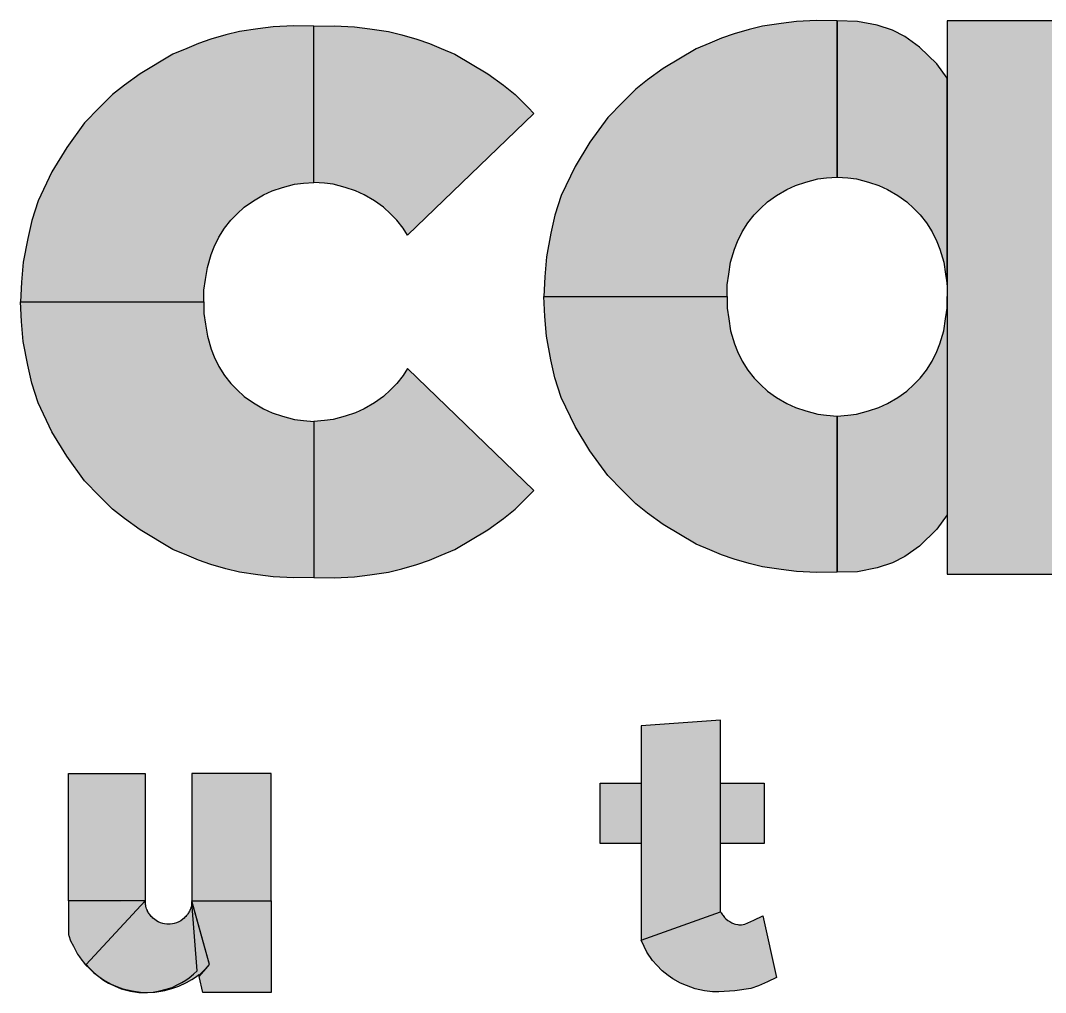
# Model space of a CAD drawing. Extents: x 0 to 95, y 0 to 59.4.
# Drawn here: x 91.6 to 92.5, y 7.754 to 8.606 of the extents above; entities that cross this region are included whole.
import ezdxf

# ---------------------------------------------------------------- set-up
doc = ezdxf.new("R2010")
doc.units = 0
doc.header["$MEASUREMENT"] = 0
doc.layers.add('15', color=8, linetype='CONTINUOUS')
doc.layers.add('16', color=10, linetype='CONTINUOUS')

msp = doc.modelspace()

# ---------------------------------------------------------------- linework, layer by layer
at = {"layer": '15', "linetype": 'Continuous'}
for points in [[(92.214658, 7.992554), (92.145058, 7.987754), (92.145058, 7.799593), (92.214658, 7.824554), (92.214658, 7.992554)], [(91.709907, 7.834137), (91.642707, 7.834137), (91.642707, 7.945737), (91.709907, 7.945737), (91.709907, 7.834137)], [(91.750818, 7.834137), (91.820307, 7.834137), (91.820307, 7.945737), (91.750707, 7.945737), (91.750818, 7.834137)], [(92.109058, 7.937354), (92.145058, 7.937354), (92.145058, 7.884554), (92.109058, 7.884554), (92.109058, 7.937354)], [(92.214658, 7.937354), (92.253058, 7.937354), (92.253058, 7.884554), (92.214658, 7.884554), (92.214658, 7.937354)], [(91.750819, 7.834132), (91.750812, 7.833809), (91.750807, 7.833555), (91.750788, 7.833108), (91.750769, 7.832769), (91.750724, 7.832239), (91.750665, 7.831684), (91.750559, 7.830901), (91.750379, 7.829966), (91.750166, 7.829017), (91.749918, 7.828173), (91.749578, 7.827169), (91.749284, 7.826417), (91.748952, 7.825658), (91.748702, 7.825126), (91.748226, 7.824224), (91.747817, 7.823526), (91.747337, 7.822779), (91.746875, 7.822117), (91.746227, 7.821265), (91.745585, 7.820526), (91.744802, 7.819702), (91.744165, 7.819065), (91.742765, 7.817917), (91.741025, 7.816699), (91.73933, 7.815797), (91.737303, 7.814939), (91.735343, 7.814352), (91.733983, 7.814042), (91.731937, 7.813797), (91.731183, 7.813752), (91.730482, 7.813735), (91.729543, 7.813756), (91.728788, 7.813802), (91.726742, 7.814046), (91.725382, 7.814356), (91.723422, 7.814944), (91.721396, 7.815802), (91.7197, 7.816704), (91.71796, 7.817921), (91.716561, 7.81907), (91.715924, 7.819707), (91.71514, 7.82053), (91.714498, 7.82127), (91.71385, 7.822122), (91.713388, 7.822783), (91.712908, 7.82353), (91.712499, 7.824229), (91.712024, 7.825131), (91.711773, 7.825663), (91.711441, 7.826421), (91.711148, 7.827173), (91.710808, 7.828177), (91.71056, 7.829022), (91.710346, 7.82997), (91.710167, 7.830906), (91.71006, 7.831689), (91.710018, 7.832085), (91.710018, 7.832967), (91.710018, 7.833289), (91.710018, 7.833563), (91.710018, 7.833801), (91.710018, 7.834137), (91.642707, 7.834137), (91.642707, 7.809476), (91.642707, 7.80445), (91.642944, 7.80365), (91.644439, 7.79897), (91.646844, 7.794419), (91.648607, 7.790759), (91.650595, 7.787427), (91.652261, 7.78501), (91.654303, 7.782108), (91.6557, 7.780389), (91.657301, 7.778425), (91.661497, 7.774259), (91.664782, 7.771118), (91.667926, 7.768528), (91.671239, 7.766176), (91.67486, 7.763938), (91.679935, 7.761099), (91.684145, 7.759259), (91.690357, 7.75699), (91.698523, 7.75507), (91.705844, 7.753926), (91.712046, 7.753729), (91.718211, 7.753981), (91.727031, 7.755356), (91.734094, 7.757417), (91.73932, 7.759175), (91.746158, 7.762497), (91.750782, 7.765113), (91.754755, 7.767782), (91.75688, 7.769453), (91.75729, 7.767634), (91.76299, 7.774429), (91.76634, 7.778422), (91.750818, 7.834137)], [(91.750819, 7.834132), (91.750812, 7.833809), (91.750807, 7.833555), (91.750788, 7.833108), (91.750769, 7.832769), (91.750724, 7.832239), (91.750665, 7.831684), (91.750559, 7.830901), (91.750379, 7.829966), (91.750166, 7.829017), (91.749918, 7.828173), (91.749578, 7.827169), (91.749284, 7.826417), (91.748952, 7.825658), (91.748702, 7.825126), (91.748226, 7.824224), (91.747817, 7.823526), (91.747337, 7.822779), (91.746875, 7.822117), (91.746227, 7.821265), (91.745585, 7.820526), (91.744802, 7.819702), (91.744165, 7.819065), (91.742765, 7.817917), (91.741025, 7.816699), (91.73933, 7.815797), (91.737303, 7.814939), (91.735343, 7.814352), (91.733983, 7.814042), (91.731937, 7.813797), (91.731183, 7.813752), (91.730482, 7.813735), (91.729543, 7.813756), (91.728788, 7.813802), (91.726742, 7.814046), (91.725382, 7.814356), (91.723422, 7.814944), (91.721396, 7.815802), (91.7197, 7.816704), (91.71796, 7.817921), (91.716561, 7.81907), (91.715924, 7.819707), (91.71514, 7.82053), (91.714498, 7.82127), (91.71385, 7.822122), (91.713388, 7.822783), (91.712908, 7.82353), (91.712499, 7.824229), (91.712024, 7.825131), (91.711773, 7.825663), (91.711441, 7.826421), (91.711148, 7.827173), (91.710808, 7.828177), (91.71056, 7.829022), (91.710346, 7.82997), (91.710167, 7.830906), (91.71006, 7.831689), (91.710001, 7.832244), (91.709956, 7.832773), (91.709937, 7.833112), (91.709918, 7.833559), (91.709914, 7.833814), (91.709907, 7.834137), (91.658228, 7.778422), (91.661043, 7.775202), (91.664182, 7.771915), (91.666756, 7.769653), (91.669187, 7.767648), (91.673336, 7.76459), (91.677718, 7.76188), (91.6829, 7.759558), (91.688731, 7.757017), (91.696999, 7.754943), (91.70432, 7.753799), (91.709433, 7.75373), (91.711949, 7.753791), (91.716848, 7.754056), (91.722749, 7.755103), (91.728175, 7.756531), (91.733505, 7.758149), (91.738074, 7.760434), (91.742072, 7.762528), (91.745498, 7.764431), (91.748449, 7.766716), (91.752256, 7.769857), (91.755618, 7.772623), (91.750779, 7.832938)], [(91.76634, 7.778422), (91.750812, 7.833809), (91.820307, 7.834137), (91.820307, 7.753737), (91.760418, 7.753737), (91.75729, 7.767634), (91.76634, 7.778422)], [(92.214658, 7.824554), (92.214867, 7.824196), (92.21532, 7.82354), (92.215723, 7.822841), (92.216295, 7.821936), (92.21687, 7.821143), (92.217578, 7.820255), (92.218157, 7.819565), (92.219451, 7.818299), (92.221079, 7.816934), (92.222689, 7.815887), (92.224633, 7.814856), (92.226535, 7.8141), (92.227862, 7.813672), (92.229879, 7.813251), (92.230627, 7.81314), (92.231561, 7.813037), (92.23226, 7.812992), (92.233016, 7.812972), (92.236103, 7.8138), (92.24374, 7.817223), (92.251858, 7.821126), (92.263858, 7.766912), (92.25574, 7.763009), (92.248103, 7.759586), (92.24117, 7.757377), (92.227125, 7.755265), (92.21305, 7.75424), (92.207633, 7.754323), (92.200585, 7.755087), (92.192296, 7.756924), (92.184693, 7.759787), (92.17942, 7.761889), (92.172945, 7.765593), (92.168716, 7.768602), (92.163591, 7.772616), (92.158733, 7.777775), (92.155117, 7.781768), (92.149995, 7.789225), (92.147565, 7.793952), (92.145058, 7.799593), (92.214658, 7.824554)]]:
    msp.add_lwpolyline(points, dxfattribs=at)
for points in [[(92.214658, 7.992554), (92.145058, 7.987754), (92.145058, 7.799593)], [(92.214658, 7.992554), (92.145058, 7.799593), (92.214658, 7.824554)], [(92.214658, 7.992554), (92.214658, 7.824554), (92.214658, 7.992554)], [(91.709907, 7.834137), (91.642707, 7.834137), (91.642707, 7.945737)], [(91.709907, 7.834137), (91.642707, 7.945737), (91.709907, 7.945737)], [(91.709907, 7.834137), (91.709907, 7.945737), (91.709907, 7.834137)], [(91.750818, 7.834137), (91.820307, 7.945737), (91.750707, 7.945737)], [(91.750818, 7.834137), (91.750707, 7.945737), (91.750818, 7.834137)], [(91.750818, 7.834137), (91.820307, 7.834137), (91.820307, 7.945737)], [(92.109058, 7.937354), (92.145058, 7.937354), (92.145058, 7.884554)], [(92.109058, 7.937354), (92.145058, 7.884554), (92.109058, 7.884554)], [(92.109058, 7.937354), (92.109058, 7.884554), (92.109058, 7.937354)], [(92.214658, 7.937354), (92.253058, 7.937354), (92.253058, 7.884554)], [(92.214658, 7.937354), (92.253058, 7.884554), (92.214658, 7.884554)], [(92.214658, 7.937354), (92.214658, 7.884554), (92.214658, 7.937354)], [(91.710018, 7.833289), (91.642707, 7.834137), (91.642707, 7.80445)], [(91.642707, 7.834137), (91.642707, 7.809476), (91.642707, 7.80445)], [(91.642707, 7.834137), (91.642707, 7.80445), (91.642707, 7.80445)], [(91.710018, 7.833289), (91.642707, 7.80445), (91.644439, 7.79897)], [(91.710018, 7.833289), (91.644439, 7.79897), (91.646844, 7.794419)], [(91.710018, 7.833289), (91.646844, 7.794419), (91.648607, 7.790759)], [(91.710018, 7.833289), (91.648607, 7.790759), (91.650595, 7.787427)], [(91.710018, 7.833289), (91.650595, 7.787427), (91.652261, 7.78501)], [(91.710018, 7.833289), (91.652261, 7.78501), (91.654303, 7.782108)], [(91.710018, 7.833289), (91.654303, 7.782108), (91.6557, 7.780389)], [(91.710018, 7.833289), (91.6557, 7.780389), (91.657301, 7.778425)], [(91.710018, 7.833289), (91.657301, 7.778425), (91.661497, 7.774259)], [(91.658228, 7.778422), (91.661043, 7.775202), (91.709918, 7.833559)], [(91.661043, 7.775202), (91.664182, 7.771915), (91.709918, 7.833559)], [(91.710018, 7.833289), (91.661497, 7.774259), (91.664782, 7.771118)], [(91.664182, 7.771915), (91.666756, 7.769653), (91.709918, 7.833559)], [(91.710018, 7.833289), (91.664782, 7.771118), (91.667926, 7.768528)], [(91.666756, 7.769653), (91.669187, 7.767648), (91.709918, 7.833559)], [(91.710018, 7.833289), (91.667926, 7.768528), (91.671239, 7.766176)], [(91.669187, 7.767648), (91.673336, 7.76459), (91.709918, 7.833559)], [(91.710018, 7.833289), (91.671239, 7.766176), (91.67486, 7.763938)], [(91.673336, 7.76459), (91.677718, 7.76188), (91.709918, 7.833559)], [(91.710018, 7.833289), (91.67486, 7.763938), (91.679935, 7.761099)], [(91.677718, 7.76188), (91.6829, 7.759558), (91.709918, 7.833559)], [(91.710018, 7.833289), (91.679935, 7.761099), (91.684145, 7.759259)], [(91.6829, 7.759558), (91.688731, 7.757017), (91.709918, 7.833559)], [(91.710018, 7.833289), (91.684145, 7.759259), (91.690357, 7.75699)], [(91.688731, 7.757017), (91.696999, 7.754943), (91.709918, 7.833559)], [(91.710018, 7.833289), (91.690357, 7.75699), (91.698523, 7.75507)], [(91.696999, 7.754943), (91.70432, 7.753799), (91.709918, 7.833559)], [(91.710018, 7.833289), (91.698523, 7.75507), (91.705844, 7.753926)], [(91.70432, 7.753799), (91.709433, 7.75373), (91.709918, 7.833559)], [(91.710018, 7.833289), (91.705844, 7.753926), (91.710018, 7.832967)], [(91.71006, 7.831689), (91.710018, 7.832967), (91.705844, 7.753926)], [(91.705844, 7.753926), (91.710018, 7.832967), (91.710018, 7.832967)], [(91.709433, 7.75373), (91.709956, 7.832773), (91.709918, 7.833559)], [(91.709918, 7.833559), (91.709937, 7.833112), (91.709956, 7.832773)], [(91.710018, 7.832967), (91.710018, 7.832967), (91.710018, 7.832967)], [(91.710018, 7.832967), (91.710018, 7.832085), (91.71006, 7.831689)], [(91.752256, 7.769857), (91.750788, 7.833108), (91.750724, 7.832239)], [(91.750782, 7.765113), (91.750788, 7.833108), (91.750724, 7.832239)], [(91.750812, 7.833809), (91.750782, 7.765113), (91.754755, 7.767782)], [(91.750807, 7.833555), (91.750782, 7.765113), (91.750812, 7.833809)], [(91.750807, 7.833555), (91.750788, 7.833108), (91.750782, 7.765113)], [(91.752256, 7.769857), (91.750807, 7.833555), (91.750788, 7.833108)], [(91.752256, 7.769857), (91.750812, 7.833809), (91.750807, 7.833555)], [(91.76634, 7.778422), (91.750812, 7.833809), (91.820307, 7.834137)], [(91.752256, 7.769857), (91.750819, 7.834132), (91.750812, 7.833809)], [(91.750812, 7.833809), (91.754755, 7.767782), (91.750819, 7.834132)], [(91.752256, 7.769857), (91.755618, 7.772623), (91.750819, 7.834132)], [(91.752256, 7.769857), (91.750819, 7.834132), (91.750819, 7.834132)], [(91.752256, 7.769857), (91.750819, 7.834132), (91.750819, 7.834132)], [(91.76634, 7.778422), (91.750819, 7.834132), (91.754755, 7.767782)], [(91.754755, 7.767782), (91.750819, 7.834132), (91.750819, 7.834132)], [(91.750819, 7.834132), (91.754755, 7.767782), (91.750819, 7.834132)], [(91.76634, 7.778422), (91.820307, 7.834137), (91.820307, 7.753737)], [(91.712046, 7.753729), (91.71006, 7.831689), (91.705844, 7.753926)], [(91.709956, 7.832773), (91.709433, 7.75373), (91.711949, 7.753791)], [(91.710001, 7.832244), (91.709956, 7.832773), (91.711949, 7.753791)], [(91.71006, 7.831689), (91.710001, 7.832244), (91.711949, 7.753791)], [(91.711949, 7.753791), (91.710001, 7.832244), (91.710001, 7.832244)], [(91.710167, 7.830906), (91.71006, 7.831689), (91.711949, 7.753791)], [(91.710167, 7.830906), (91.71006, 7.831689), (91.712046, 7.753729)], [(91.710346, 7.82997), (91.710167, 7.830906), (91.711949, 7.753791)], [(91.710346, 7.82997), (91.710167, 7.830906), (91.712046, 7.753729)], [(91.71056, 7.829022), (91.710346, 7.82997), (91.711949, 7.753791)], [(91.71056, 7.829022), (91.710346, 7.82997), (91.712046, 7.753729)], [(91.710808, 7.828177), (91.71056, 7.829022), (91.711949, 7.753791)], [(91.710808, 7.828177), (91.71056, 7.829022), (91.712046, 7.753729)], [(91.711441, 7.826421), (91.710808, 7.828177), (91.711949, 7.753791)], [(91.711949, 7.753791), (91.710808, 7.828177), (91.710808, 7.828177)], [(91.711441, 7.826421), (91.710808, 7.828177), (91.712046, 7.753729)], [(91.712046, 7.753729), (91.710808, 7.828177), (91.710808, 7.828177)], [(91.711773, 7.825663), (91.711441, 7.826421), (91.711949, 7.753791)], [(91.711773, 7.825663), (91.711441, 7.826421), (91.712046, 7.753729)], [(91.712024, 7.825131), (91.711773, 7.825663), (91.711949, 7.753791)], [(91.712024, 7.825131), (91.711773, 7.825663), (91.712046, 7.753729)], [(91.712499, 7.824229), (91.712024, 7.825131), (91.711949, 7.753791)], [(91.712499, 7.824229), (91.711949, 7.753791), (91.716848, 7.754056)], [(91.712499, 7.824229), (91.712024, 7.825131), (91.712046, 7.753729)], [(91.712908, 7.82353), (91.712499, 7.824229), (91.712046, 7.753729)], [(91.712908, 7.82353), (91.712499, 7.824229), (91.716848, 7.754056)], [(91.748449, 7.766716), (91.748226, 7.824224), (91.747817, 7.823526)], [(91.750782, 7.765113), (91.748226, 7.824224), (91.747817, 7.823526)], [(91.748449, 7.766716), (91.748702, 7.825126), (91.748226, 7.824224)], [(91.750782, 7.765113), (91.748702, 7.825126), (91.748226, 7.824224)], [(91.752256, 7.769857), (91.748952, 7.825658), (91.748449, 7.766716)], [(91.748449, 7.766716), (91.748952, 7.825658), (91.748702, 7.825126)], [(91.750782, 7.765113), (91.748952, 7.825658), (91.748702, 7.825126)], [(91.752256, 7.769857), (91.749284, 7.826417), (91.748952, 7.825658)], [(91.750782, 7.765113), (91.749284, 7.826417), (91.748952, 7.825658)], [(91.752256, 7.769857), (91.749578, 7.827169), (91.749284, 7.826417)], [(91.750782, 7.765113), (91.749578, 7.827169), (91.749284, 7.826417)], [(91.752256, 7.769857), (91.750166, 7.829017), (91.749578, 7.827169)], [(91.750782, 7.765113), (91.750166, 7.829017), (91.749578, 7.827169)], [(91.752256, 7.769857), (91.749578, 7.827169), (91.749578, 7.827169)], [(91.750782, 7.765113), (91.749578, 7.827169), (91.749578, 7.827169)], [(91.752256, 7.769857), (91.750379, 7.829966), (91.750166, 7.829017)], [(91.750782, 7.765113), (91.750379, 7.829966), (91.750166, 7.829017)], [(91.752256, 7.769857), (91.750559, 7.830901), (91.750379, 7.829966)], [(91.750782, 7.765113), (91.750559, 7.830901), (91.750379, 7.829966)], [(91.752256, 7.769857), (91.750665, 7.831684), (91.750559, 7.830901)], [(91.750782, 7.765113), (91.750665, 7.831684), (91.750559, 7.830901)], [(91.752256, 7.769857), (91.750724, 7.832239), (91.750665, 7.831684)], [(91.750782, 7.765113), (91.750724, 7.832239), (91.750665, 7.831684)], [(92.214658, 7.824554), (92.147565, 7.793952), (92.145058, 7.799593)], [(92.214658, 7.824554), (92.149995, 7.789225), (92.147565, 7.793952)], [(92.214658, 7.824554), (92.155117, 7.781768), (92.149995, 7.789225)], [(92.214658, 7.824554), (92.158733, 7.777775), (92.155117, 7.781768)], [(92.214658, 7.824554), (92.163591, 7.772616), (92.158733, 7.777775)], [(92.214658, 7.824554), (92.168716, 7.768602), (92.163591, 7.772616)], [(92.214658, 7.824554), (92.172945, 7.765593), (92.168716, 7.768602)], [(92.214658, 7.824554), (92.17942, 7.761889), (92.172945, 7.765593)], [(92.214658, 7.824554), (92.184693, 7.759787), (92.17942, 7.761889)], [(92.214658, 7.824554), (92.192296, 7.756924), (92.184693, 7.759787)], [(92.214658, 7.824554), (92.200585, 7.755087), (92.192296, 7.756924)], [(92.214658, 7.824554), (92.207633, 7.754323), (92.200585, 7.755087)], [(92.214658, 7.824554), (92.21305, 7.75424), (92.207633, 7.754323)], [(92.227125, 7.755265), (92.21305, 7.75424), (92.214658, 7.824554)], [(92.227125, 7.755265), (92.214658, 7.824554), (92.214658, 7.824554)], [(92.227125, 7.755265), (92.214658, 7.824554), (92.214867, 7.824196)], [(92.227125, 7.755265), (92.214867, 7.824196), (92.21532, 7.82354)], [(91.712908, 7.82353), (91.712046, 7.753729), (91.718211, 7.753981)], [(91.713388, 7.822783), (91.712908, 7.82353), (91.716848, 7.754056)], [(91.713388, 7.822783), (91.712908, 7.82353), (91.718211, 7.753981)], [(91.71385, 7.822122), (91.713388, 7.822783), (91.716848, 7.754056)], [(91.71385, 7.822122), (91.713388, 7.822783), (91.718211, 7.753981)], [(91.714498, 7.82127), (91.71385, 7.822122), (91.716848, 7.754056)], [(91.714498, 7.82127), (91.71385, 7.822122), (91.718211, 7.753981)], [(91.71514, 7.82053), (91.714498, 7.82127), (91.716848, 7.754056)], [(91.71514, 7.82053), (91.714498, 7.82127), (91.718211, 7.753981)], [(91.715924, 7.819707), (91.71514, 7.82053), (91.716848, 7.754056)], [(91.715924, 7.819707), (91.71514, 7.82053), (91.718211, 7.753981)], [(91.716561, 7.81907), (91.715924, 7.819707), (91.716848, 7.754056)], [(91.716561, 7.81907), (91.715924, 7.819707), (91.718211, 7.753981)], [(91.71796, 7.817921), (91.716561, 7.81907), (91.716848, 7.754056)], [(91.716848, 7.754056), (91.716561, 7.81907), (91.716561, 7.81907)], [(91.71796, 7.817921), (91.716561, 7.81907), (91.718211, 7.753981)], [(91.718211, 7.753981), (91.716561, 7.81907), (91.716561, 7.81907)], [(91.71796, 7.817921), (91.716848, 7.754056), (91.722749, 7.755103)], [(91.7197, 7.816704), (91.71796, 7.817921), (91.722749, 7.755103)], [(91.7197, 7.816704), (91.71796, 7.817921), (91.718211, 7.753981)], [(91.7197, 7.816704), (91.718211, 7.753981), (91.727031, 7.755356)], [(91.721396, 7.815802), (91.7197, 7.816704), (91.722749, 7.755103)], [(91.721396, 7.815802), (91.7197, 7.816704), (91.727031, 7.755356)], [(91.723422, 7.814944), (91.721396, 7.815802), (91.722749, 7.755103)], [(91.723422, 7.814944), (91.721396, 7.815802), (91.727031, 7.755356)], [(91.723422, 7.814944), (91.722749, 7.755103), (91.728175, 7.756531)], [(91.725382, 7.814356), (91.723422, 7.814944), (91.728175, 7.756531)], [(91.725382, 7.814356), (91.723422, 7.814944), (91.727031, 7.755356)], [(91.738074, 7.760434), (91.737303, 7.814939), (91.735343, 7.814352)], [(91.737303, 7.814939), (91.735343, 7.814352), (91.73932, 7.759175)], [(91.73933, 7.815797), (91.737303, 7.814939), (91.738074, 7.760434)], [(91.73933, 7.815797), (91.737303, 7.814939), (91.73932, 7.759175)], [(91.742072, 7.762528), (91.73933, 7.815797), (91.738074, 7.760434)], [(91.746158, 7.762497), (91.73933, 7.815797), (91.73932, 7.759175)], [(91.741025, 7.816699), (91.73933, 7.815797), (91.742072, 7.762528)], [(91.746158, 7.762497), (91.741025, 7.816699), (91.73933, 7.815797)], [(91.742765, 7.817917), (91.741025, 7.816699), (91.742072, 7.762528)], [(91.746158, 7.762497), (91.742765, 7.817917), (91.741025, 7.816699)], [(91.745498, 7.764431), (91.742765, 7.817917), (91.742072, 7.762528)], [(91.745498, 7.764431), (91.744802, 7.819702), (91.742765, 7.817917)], [(91.746158, 7.762497), (91.744802, 7.819702), (91.742765, 7.817917)], [(91.745498, 7.764431), (91.745585, 7.820526), (91.744802, 7.819702)], [(91.746158, 7.762497), (91.745585, 7.820526), (91.744802, 7.819702)], [(91.748449, 7.766716), (91.746227, 7.821265), (91.745498, 7.764431)], [(91.745498, 7.764431), (91.746227, 7.821265), (91.745585, 7.820526)], [(91.746158, 7.762497), (91.746227, 7.821265), (91.745585, 7.820526)], [(91.750782, 7.765113), (91.746875, 7.822117), (91.746158, 7.762497)], [(91.746158, 7.762497), (91.746875, 7.822117), (91.746227, 7.821265)], [(91.748449, 7.766716), (91.746875, 7.822117), (91.746227, 7.821265)], [(91.748449, 7.766716), (91.747337, 7.822779), (91.746875, 7.822117)], [(91.750782, 7.765113), (91.747337, 7.822779), (91.746875, 7.822117)], [(91.748449, 7.766716), (91.747817, 7.823526), (91.747337, 7.822779)], [(91.750782, 7.765113), (91.747817, 7.823526), (91.747337, 7.822779)], [(92.227125, 7.755265), (92.21532, 7.82354), (92.215723, 7.822841)], [(92.227125, 7.755265), (92.215723, 7.822841), (92.216295, 7.821936)], [(92.227125, 7.755265), (92.216295, 7.821936), (92.21687, 7.821143)], [(92.227125, 7.755265), (92.21687, 7.821143), (92.217578, 7.820255)], [(92.227125, 7.755265), (92.217578, 7.820255), (92.219451, 7.818299)], [(92.227125, 7.755265), (92.219451, 7.818299), (92.221079, 7.816934)], [(92.227125, 7.755265), (92.221079, 7.816934), (92.222689, 7.815887)], [(92.227125, 7.755265), (92.222689, 7.815887), (92.224633, 7.814856)], [(92.227125, 7.755265), (92.224633, 7.814856), (92.226535, 7.8141)], [(92.236103, 7.8138), (92.24374, 7.817223), (92.24117, 7.757377)], [(92.24117, 7.757377), (92.24374, 7.817223), (92.248103, 7.759586)], [(92.24374, 7.817223), (92.251858, 7.821126), (92.248103, 7.759586)], [(92.248103, 7.759586), (92.251858, 7.821126), (92.25574, 7.763009)], [(92.251858, 7.821126), (92.263858, 7.766912), (92.25574, 7.763009)], [(91.726742, 7.814046), (91.725382, 7.814356), (91.728175, 7.756531)], [(91.726742, 7.814046), (91.725382, 7.814356), (91.727031, 7.755356)], [(91.729543, 7.813756), (91.726742, 7.814046), (91.728175, 7.756531)], [(91.729543, 7.813756), (91.726742, 7.814046), (91.727031, 7.755356)], [(91.729543, 7.813756), (91.727031, 7.755356), (91.734094, 7.757417)], [(91.729543, 7.813756), (91.728175, 7.756531), (91.733505, 7.758149)], [(91.730482, 7.813735), (91.729543, 7.813756), (91.733505, 7.758149)], [(91.730482, 7.813735), (91.729543, 7.813756), (91.734094, 7.757417)], [(91.731183, 7.813752), (91.730482, 7.813735), (91.733505, 7.758149)], [(91.731183, 7.813752), (91.730482, 7.813735), (91.734094, 7.757417)], [(91.731937, 7.813797), (91.731183, 7.813752), (91.733505, 7.758149)], [(91.731937, 7.813797), (91.731183, 7.813752), (91.734094, 7.757417)], [(91.731937, 7.813797), (91.733505, 7.758149), (91.733983, 7.814042)], [(91.734094, 7.757417), (91.733983, 7.814042), (91.731937, 7.813797)], [(91.733505, 7.758149), (91.731937, 7.813797), (91.731937, 7.813797)], [(91.734094, 7.757417), (91.731937, 7.813797), (91.731937, 7.813797)], [(91.733505, 7.758149), (91.738074, 7.760434), (91.733983, 7.814042)], [(91.738074, 7.760434), (91.735343, 7.814352), (91.733983, 7.814042)], [(91.735343, 7.814352), (91.733983, 7.814042), (91.734094, 7.757417)], [(91.73932, 7.759175), (91.735343, 7.814352), (91.734094, 7.757417)], [(92.227125, 7.755265), (92.226535, 7.8141), (92.227862, 7.813672)], [(92.24117, 7.757377), (92.227125, 7.755265), (92.227862, 7.813672)], [(92.24117, 7.757377), (92.227862, 7.813672), (92.229879, 7.813251)], [(92.24117, 7.757377), (92.229879, 7.813251), (92.229879, 7.813251)], [(92.24117, 7.757377), (92.229879, 7.813251), (92.230627, 7.81314)], [(92.24117, 7.757377), (92.230627, 7.81314), (92.231561, 7.813037)], [(92.24117, 7.757377), (92.231561, 7.813037), (92.23226, 7.812992)], [(92.23226, 7.812992), (92.236103, 7.8138), (92.24117, 7.757377)], [(91.75688, 7.769453), (91.76634, 7.778422), (91.754755, 7.767782)], [(91.76299, 7.774429), (91.76634, 7.778422), (91.75688, 7.769453)], [(91.75729, 7.767634), (91.76299, 7.774429), (91.75688, 7.769453)], [(91.76634, 7.778422), (91.760418, 7.753737), (91.75729, 7.767634)], [(91.76634, 7.778422), (91.75729, 7.767634), (91.76634, 7.778422)], [(91.76634, 7.778422), (91.820307, 7.753737), (91.760418, 7.753737)]]:
    msp.add_solid(points, dxfattribs=at)
at = {"layer": '16', "linetype": 'Continuous'}
for points in [[(92.220479, 8.364292), (92.220479, 8.374641), (92.22186, 8.383775), (92.223515, 8.394528), (92.226858, 8.405791), (92.229421, 8.412466), (92.233697, 8.421089), (92.238686, 8.428831), (92.244205, 8.435816), (92.249793, 8.441404), (92.255798, 8.447409), (92.263888, 8.45283), (92.272834, 8.458273), (92.280402, 8.461671), (92.289576, 8.464673), (92.300085, 8.467509), (92.307758, 8.468343), (92.316983, 8.469118), (92.316988, 8.606095), (92.299003, 8.606432), (92.281375, 8.605427), (92.26785, 8.603858), (92.251581, 8.60139), (92.239725, 8.598633), (92.226629, 8.594773), (92.215601, 8.590913), (92.205399, 8.586639), (92.193268, 8.581539), (92.164451, 8.564248), (92.150731, 8.554364), (92.140368, 8.546075), (92.128991, 8.534698), (92.115693, 8.5214), (92.100112, 8.499671), (92.087132, 8.478431), (92.074939, 8.452866), (92.069433, 8.43556), (92.065893, 8.419827), (92.061895, 8.39914), (92.060387, 8.381675), (92.059567, 8.364292), (92.220479, 8.364292)], [(92.587487, 8.606263), (92.413487, 8.606263), (92.413487, 8.120674), (92.587487, 8.120674), (92.587487, 8.606263)], [(91.761398, 8.359619), (91.761398, 8.369968), (91.762779, 8.379102), (91.764433, 8.389855), (91.767776, 8.401119), (91.77034, 8.407793), (91.774615, 8.416416), (91.779604, 8.424158), (91.785124, 8.431143), (91.790712, 8.436731), (91.796717, 8.442736), (91.804807, 8.448157), (91.813753, 8.4536), (91.821321, 8.456998), (91.830495, 8.460001), (91.841004, 8.462836), (91.848677, 8.46367), (91.857902, 8.464445), (91.857907, 8.601422), (91.839922, 8.601759), (91.822294, 8.600754), (91.808769, 8.599185), (91.7925, 8.596717), (91.780644, 8.59396), (91.767548, 8.5901), (91.756519, 8.58624), (91.746318, 8.581967), (91.734187, 8.576866), (91.70537, 8.559576), (91.69165, 8.549691), (91.681286, 8.541402), (91.669909, 8.530025), (91.656612, 8.516727), (91.64103, 8.494998), (91.628051, 8.473759), (91.615858, 8.448193), (91.610351, 8.430887), (91.606812, 8.415155), (91.602814, 8.394467), (91.601305, 8.377003), (91.600486, 8.359619), (91.761398, 8.359619)], [(91.940056, 8.418173), (91.936199, 8.424158), (91.930679, 8.431143), (91.925091, 8.436731), (91.919086, 8.442736), (91.910996, 8.448157), (91.90205, 8.453601), (91.894483, 8.456998), (91.885308, 8.460001), (91.8748, 8.462836), (91.867127, 8.46367), (91.857902, 8.464445), (91.857897, 8.601422), (91.875882, 8.601759), (91.89351, 8.600754), (91.907035, 8.599185), (91.923304, 8.596717), (91.935159, 8.59396), (91.948256, 8.5901), (91.959284, 8.58624), (91.969485, 8.581967), (91.981617, 8.576866), (92.010433, 8.559576), (92.024154, 8.549691), (92.034517, 8.541402), (92.045894, 8.530025), (92.050929, 8.52499), (91.940056, 8.418173)], [(92.413487, 8.374641), (92.413487, 8.555882), (92.40444, 8.568522), (92.389164, 8.583156), (92.376382, 8.592285), (92.365471, 8.597836), (92.352062, 8.60244), (92.334963, 8.605689), (92.316978, 8.606095), (92.316983, 8.469118), (92.326208, 8.468343), (92.333881, 8.467509), (92.34439, 8.464673), (92.353564, 8.461671), (92.361132, 8.458273), (92.370078, 8.45283), (92.378168, 8.447409), (92.384173, 8.441404), (92.389761, 8.435816), (92.395281, 8.428831), (92.400269, 8.421089), (92.404545, 8.412466), (92.407108, 8.405791), (92.410451, 8.394528), (92.412106, 8.383775), (92.413487, 8.374641), (92.413487, 8.364292)], [(92.220479, 8.364292), (92.220479, 8.353942), (92.22186, 8.344808), (92.223515, 8.334055), (92.226858, 8.322792), (92.229421, 8.316117), (92.233697, 8.307495), (92.238686, 8.299752), (92.244205, 8.292767), (92.249793, 8.287179), (92.255798, 8.281174), (92.263888, 8.275753), (92.272834, 8.27031), (92.280402, 8.266912), (92.289576, 8.26391), (92.300085, 8.261074), (92.307758, 8.26024), (92.316983, 8.259465), (92.316988, 8.122488), (92.299003, 8.122152), (92.281375, 8.123157), (92.26785, 8.124725), (92.251581, 8.127193), (92.239725, 8.12995), (92.226629, 8.13381), (92.215601, 8.13767), (92.205399, 8.141944), (92.193268, 8.147044), (92.164451, 8.164335), (92.150731, 8.17422), (92.140368, 8.182508), (92.128991, 8.193885), (92.115693, 8.207183), (92.100112, 8.228913), (92.087132, 8.250152), (92.074939, 8.275717), (92.069433, 8.293023), (92.065893, 8.308756), (92.061895, 8.329443), (92.060387, 8.346908), (92.059567, 8.364292), (92.220479, 8.364292)], [(92.413487, 8.353942), (92.413487, 8.172701), (92.40444, 8.160061), (92.389164, 8.145427), (92.376382, 8.136298), (92.365471, 8.130748), (92.352062, 8.126143), (92.334963, 8.122894), (92.316978, 8.122488), (92.316983, 8.259465), (92.326208, 8.26024), (92.333881, 8.261074), (92.34439, 8.26391), (92.353564, 8.266912), (92.361132, 8.27031), (92.370078, 8.275753), (92.378168, 8.281174), (92.384173, 8.287179), (92.389761, 8.292767), (92.395281, 8.299752), (92.400269, 8.307494), (92.404545, 8.316117), (92.407108, 8.322792), (92.410451, 8.334055), (92.412106, 8.344808), (92.413487, 8.353942), (92.413487, 8.364292)], [(91.761398, 8.359619), (91.761398, 8.34927), (91.762779, 8.340135), (91.764433, 8.329383), (91.767776, 8.318119), (91.77034, 8.311444), (91.774615, 8.302822), (91.779604, 8.29508), (91.785124, 8.288094), (91.790712, 8.282506), (91.796717, 8.276501), (91.804807, 8.27108), (91.813753, 8.265637), (91.821321, 8.26224), (91.830495, 8.259237), (91.841004, 8.256401), (91.848677, 8.255567), (91.857902, 8.254793), (91.857907, 8.117816), (91.839922, 8.117479), (91.822294, 8.118484), (91.808769, 8.120052), (91.7925, 8.122521), (91.780644, 8.125278), (91.767548, 8.129138), (91.756519, 8.132998), (91.746318, 8.137271), (91.734187, 8.142372), (91.70537, 8.159662), (91.691649, 8.169547), (91.681286, 8.177836), (91.669909, 8.189213), (91.656612, 8.20251), (91.64103, 8.22424), (91.628051, 8.245479), (91.615858, 8.271045), (91.610351, 8.288351), (91.606812, 8.304083), (91.602814, 8.32477), (91.601305, 8.342235), (91.600486, 8.359619), (91.761398, 8.359619)], [(91.940056, 8.301064), (91.936199, 8.29508), (91.930679, 8.288094), (91.925091, 8.282506), (91.919086, 8.276501), (91.910996, 8.27108), (91.90205, 8.265637), (91.894483, 8.26224), (91.885308, 8.259237), (91.8748, 8.256401), (91.867127, 8.255567), (91.857902, 8.254793), (91.857897, 8.117816), (91.875882, 8.117479), (91.89351, 8.118484), (91.907035, 8.120052), (91.923304, 8.122521), (91.935159, 8.125278), (91.948256, 8.129138), (91.959284, 8.132998), (91.969485, 8.137271), (91.981617, 8.142372), (92.010433, 8.159662), (92.024154, 8.169547), (92.034517, 8.177836), (92.045894, 8.189213), (92.050929, 8.194248), (91.940056, 8.301064)]]:
    msp.add_lwpolyline(points, dxfattribs=at)
for points in [[(92.281375, 8.605427), (92.289576, 8.464673), (92.299003, 8.606432)], [(92.289576, 8.464673), (92.300085, 8.467509), (92.299003, 8.606432)], [(92.299003, 8.606432), (92.300085, 8.467509), (92.316988, 8.606095)], [(92.587487, 8.606263), (92.413487, 8.606263), (92.413487, 8.120674)], [(92.587487, 8.606263), (92.413487, 8.120674), (92.587487, 8.120674)], [(91.7925, 8.596717), (91.796717, 8.442736), (91.808769, 8.599185)], [(91.796717, 8.442736), (91.804807, 8.448157), (91.808769, 8.599185)], [(91.804807, 8.448157), (91.813753, 8.4536), (91.808769, 8.599185)], [(91.813753, 8.4536), (91.822294, 8.600754), (91.808769, 8.599185)], [(91.813753, 8.4536), (91.821321, 8.456998), (91.822294, 8.600754)], [(91.821321, 8.456998), (91.830495, 8.460001), (91.822294, 8.600754)], [(91.822294, 8.600754), (91.830495, 8.460001), (91.839922, 8.601759)], [(91.830495, 8.460001), (91.841004, 8.462836), (91.839922, 8.601759)], [(91.839922, 8.601759), (91.841004, 8.462836), (91.857907, 8.601422)], [(91.841004, 8.462836), (91.848677, 8.46367), (91.857907, 8.601422)], [(91.857907, 8.601422), (91.848677, 8.46367), (91.857902, 8.464445)], [(91.857902, 8.464445), (91.857897, 8.601422), (91.875882, 8.601759)], [(91.867127, 8.46367), (91.857902, 8.464445), (91.875882, 8.601759)], [(91.8748, 8.462836), (91.867127, 8.46367), (91.875882, 8.601759)], [(91.8748, 8.462836), (91.875882, 8.601759), (91.885308, 8.460001)], [(91.875882, 8.601759), (91.89351, 8.600754), (91.885308, 8.460001)], [(91.885308, 8.460001), (91.89351, 8.600754), (91.894483, 8.456998)], [(91.89351, 8.600754), (91.907035, 8.599185), (91.894483, 8.456998)], [(91.894483, 8.456998), (91.907035, 8.599185), (91.90205, 8.453601)], [(91.910996, 8.448157), (91.90205, 8.453601), (91.907035, 8.599185)], [(91.910996, 8.448157), (91.907035, 8.599185), (91.923304, 8.596717)], [(92.226629, 8.594773), (92.226858, 8.405791), (92.239725, 8.598633)], [(92.226858, 8.405791), (92.229421, 8.412466), (92.239725, 8.598633)], [(92.239725, 8.598633), (92.229421, 8.412466), (92.233697, 8.421089)], [(92.238686, 8.428831), (92.239725, 8.598633), (92.233697, 8.421089)], [(92.244205, 8.435816), (92.239725, 8.598633), (92.238686, 8.428831)], [(92.244205, 8.435816), (92.251581, 8.60139), (92.239725, 8.598633)], [(92.249793, 8.441404), (92.251581, 8.60139), (92.244205, 8.435816)], [(92.249793, 8.441404), (92.255798, 8.447409), (92.251581, 8.60139)], [(92.251581, 8.60139), (92.255798, 8.447409), (92.26785, 8.603858)], [(92.255798, 8.447409), (92.263888, 8.45283), (92.26785, 8.603858)], [(92.263888, 8.45283), (92.272834, 8.458273), (92.26785, 8.603858)], [(92.272834, 8.458273), (92.281375, 8.605427), (92.26785, 8.603858)], [(92.272834, 8.458273), (92.280402, 8.461671), (92.281375, 8.605427)], [(92.280402, 8.461671), (92.289576, 8.464673), (92.281375, 8.605427)], [(92.300085, 8.467509), (92.307758, 8.468343), (92.316988, 8.606095)], [(92.316988, 8.606095), (92.307758, 8.468343), (92.316983, 8.469118)], [(92.334963, 8.605689), (92.316978, 8.606095), (92.316983, 8.469118)], [(92.334963, 8.605689), (92.316983, 8.469118), (92.326208, 8.468343)], [(92.333881, 8.467509), (92.334963, 8.605689), (92.326208, 8.468343)], [(92.34439, 8.464673), (92.334963, 8.605689), (92.333881, 8.467509)], [(92.34439, 8.464673), (92.352062, 8.60244), (92.334963, 8.605689)], [(92.353564, 8.461671), (92.352062, 8.60244), (92.34439, 8.464673)], [(92.353564, 8.461671), (92.365471, 8.597836), (92.352062, 8.60244)], [(92.353564, 8.461671), (92.361132, 8.458273), (92.365471, 8.597836)], [(92.361132, 8.458273), (92.370078, 8.45283), (92.365471, 8.597836)], [(92.365471, 8.597836), (92.370078, 8.45283), (92.376382, 8.592285)], [(91.756519, 8.58624), (91.761398, 8.369968), (91.767548, 8.5901)], [(91.767548, 8.5901), (91.761398, 8.369968), (91.762779, 8.379102)], [(91.762779, 8.379102), (91.764433, 8.389855), (91.767548, 8.5901)], [(91.764433, 8.389855), (91.767776, 8.401119), (91.767548, 8.5901)], [(91.767548, 8.5901), (91.767776, 8.401119), (91.780644, 8.59396)], [(91.767776, 8.401119), (91.77034, 8.407793), (91.780644, 8.59396)], [(91.780644, 8.59396), (91.77034, 8.407793), (91.774615, 8.416416)], [(91.779604, 8.424158), (91.780644, 8.59396), (91.774615, 8.416416)], [(91.785124, 8.431143), (91.780644, 8.59396), (91.779604, 8.424158)], [(91.785124, 8.431143), (91.7925, 8.596717), (91.780644, 8.59396)], [(91.790712, 8.436731), (91.7925, 8.596717), (91.785124, 8.431143)], [(91.790712, 8.436731), (91.796717, 8.442736), (91.7925, 8.596717)], [(91.910996, 8.448157), (91.923304, 8.596717), (91.919086, 8.442736)], [(91.925091, 8.436731), (91.919086, 8.442736), (91.923304, 8.596717)], [(91.925091, 8.436731), (91.923304, 8.596717), (91.935159, 8.59396)], [(91.925091, 8.436731), (91.935159, 8.59396), (91.930679, 8.431143)], [(91.936199, 8.424158), (91.930679, 8.431143), (91.935159, 8.59396)], [(91.936199, 8.424158), (91.935159, 8.59396), (91.948256, 8.5901)], [(91.936199, 8.424158), (91.948256, 8.5901), (91.940056, 8.418173)], [(92.050929, 8.52499), (91.940056, 8.418173), (91.948256, 8.5901)], [(92.050929, 8.52499), (91.948256, 8.5901), (91.959284, 8.58624)], [(92.205399, 8.586639), (92.220479, 8.364292), (92.215601, 8.590913)], [(92.215601, 8.590913), (92.220479, 8.374641), (92.226629, 8.594773)], [(92.215601, 8.590913), (92.220479, 8.364292), (92.220479, 8.374641)], [(92.226629, 8.594773), (92.220479, 8.374641), (92.22186, 8.383775)], [(92.22186, 8.383775), (92.223515, 8.394528), (92.226629, 8.594773)], [(92.223515, 8.394528), (92.226858, 8.405791), (92.226629, 8.594773)], [(92.370078, 8.45283), (92.378168, 8.447409), (92.376382, 8.592285)], [(92.376382, 8.592285), (92.378168, 8.447409), (92.389164, 8.583156)], [(91.746318, 8.581967), (91.734187, 8.576866), (91.761398, 8.359619)], [(91.746318, 8.581967), (91.761398, 8.359619), (91.756519, 8.58624)], [(91.756519, 8.58624), (91.761398, 8.359619), (91.761398, 8.369968)], [(92.050929, 8.52499), (91.959284, 8.58624), (91.969485, 8.581967)], [(92.050929, 8.52499), (91.969485, 8.581967), (91.981617, 8.576866)], [(92.220479, 8.364292), (92.193268, 8.581539), (92.164451, 8.564248)], [(92.205399, 8.586639), (92.193268, 8.581539), (92.220479, 8.364292)], [(92.378168, 8.447409), (92.384173, 8.441404), (92.389164, 8.583156)], [(92.389164, 8.583156), (92.384173, 8.441404), (92.389761, 8.435816)], [(92.40444, 8.568522), (92.389164, 8.583156), (92.389761, 8.435816)], [(91.761398, 8.359619), (91.734187, 8.576866), (91.70537, 8.559576)], [(91.981617, 8.576866), (92.010433, 8.559576), (92.050929, 8.52499)], [(92.220479, 8.364292), (92.164451, 8.564248), (92.150731, 8.554364)], [(92.40444, 8.568522), (92.389761, 8.435816), (92.395281, 8.428831)], [(92.40444, 8.568522), (92.395281, 8.428831), (92.400269, 8.421089)], [(92.40444, 8.568522), (92.400269, 8.421089), (92.404545, 8.412466)], [(92.413487, 8.555882), (92.40444, 8.568522), (92.404545, 8.412466)], [(91.761398, 8.359619), (91.70537, 8.559576), (91.69165, 8.549691)], [(92.010433, 8.559576), (92.024154, 8.549691), (92.050929, 8.52499)], [(92.220479, 8.364292), (92.150731, 8.554364), (92.140368, 8.546075)], [(92.413487, 8.555882), (92.404545, 8.412466), (92.407108, 8.405791)], [(92.413487, 8.555882), (92.407108, 8.405791), (92.410451, 8.394528)], [(92.413487, 8.555882), (92.410451, 8.394528), (92.412106, 8.383775)], [(92.413487, 8.555882), (92.412106, 8.383775), (92.413487, 8.374641)], [(92.413487, 8.555882), (92.413487, 8.374641), (92.413487, 8.374641)], [(91.761398, 8.359619), (91.69165, 8.549691), (91.681286, 8.541402)], [(92.050929, 8.52499), (92.024154, 8.549691), (92.045894, 8.530025)], [(92.024154, 8.549691), (92.034517, 8.541402), (92.045894, 8.530025)], [(92.220479, 8.364292), (92.140368, 8.546075), (92.128991, 8.534698)], [(91.761398, 8.359619), (91.681286, 8.541402), (91.669909, 8.530025)], [(92.220479, 8.364292), (92.128991, 8.534698), (92.115693, 8.5214)], [(91.761398, 8.359619), (91.669909, 8.530025), (91.656612, 8.516727)], [(91.761398, 8.359619), (91.656612, 8.516727), (91.64103, 8.494998)], [(92.220479, 8.364292), (92.115693, 8.5214), (92.100112, 8.499671)], [(92.220479, 8.364292), (92.100112, 8.499671), (92.087132, 8.478431)], [(91.761398, 8.359619), (91.64103, 8.494998), (91.628051, 8.473759)], [(91.761398, 8.359619), (91.628051, 8.473759), (91.615858, 8.448193)], [(92.220479, 8.364292), (92.087132, 8.478431), (92.074939, 8.452866)], [(91.761398, 8.359619), (91.615858, 8.448193), (91.610351, 8.430887)], [(92.220479, 8.364292), (92.074939, 8.452866), (92.069433, 8.43556)], [(92.220479, 8.364292), (92.069433, 8.43556), (92.065893, 8.419827)], [(91.761398, 8.359619), (91.610351, 8.430887), (91.606812, 8.415155)], [(92.220479, 8.364292), (92.065893, 8.419827), (92.061895, 8.39914)], [(91.761398, 8.359619), (91.606812, 8.415155), (91.602814, 8.394467)], [(91.761398, 8.359619), (91.602814, 8.394467), (91.601305, 8.377003)], [(92.220479, 8.364292), (92.061895, 8.39914), (92.060387, 8.381675)], [(92.220479, 8.364292), (92.060387, 8.381675), (92.059567, 8.364292)], [(91.761398, 8.359619), (91.601305, 8.377003), (91.600486, 8.359619)], [(92.220479, 8.364292), (92.060387, 8.346908), (92.059567, 8.364292)], [(92.220479, 8.364292), (92.061895, 8.329443), (92.060387, 8.346908)], [(92.220479, 8.364292), (92.065893, 8.308756), (92.061895, 8.329443)], [(92.220479, 8.364292), (92.069433, 8.293023), (92.065893, 8.308756)], [(92.220479, 8.364292), (92.074939, 8.275717), (92.069433, 8.293023)], [(92.220479, 8.364292), (92.087132, 8.250152), (92.074939, 8.275717)], [(92.220479, 8.364292), (92.100112, 8.228913), (92.087132, 8.250152)], [(92.220479, 8.364292), (92.115693, 8.207183), (92.100112, 8.228913)], [(92.220479, 8.364292), (92.128991, 8.193885), (92.115693, 8.207183)], [(92.220479, 8.364292), (92.140368, 8.182508), (92.128991, 8.193885)], [(92.220479, 8.364292), (92.150731, 8.17422), (92.140368, 8.182508)], [(92.220479, 8.364292), (92.164451, 8.164335), (92.150731, 8.17422)], [(92.220479, 8.364292), (92.193268, 8.147044), (92.164451, 8.164335)], [(92.205399, 8.141944), (92.193268, 8.147044), (92.220479, 8.364292)], [(92.205399, 8.141944), (92.220479, 8.364292), (92.215601, 8.13767)], [(92.215601, 8.13767), (92.220479, 8.364292), (92.220479, 8.353942)], [(91.761398, 8.359619), (91.601305, 8.342235), (91.600486, 8.359619)], [(91.761398, 8.359619), (91.602814, 8.32477), (91.601305, 8.342235)], [(91.761398, 8.359619), (91.606812, 8.304083), (91.602814, 8.32477)], [(91.761398, 8.359619), (91.610351, 8.288351), (91.606812, 8.304083)], [(91.761398, 8.359619), (91.615858, 8.271045), (91.610351, 8.288351)], [(91.761398, 8.359619), (91.628051, 8.245479), (91.615858, 8.271045)], [(91.761398, 8.359619), (91.64103, 8.22424), (91.628051, 8.245479)], [(91.761398, 8.359619), (91.656612, 8.20251), (91.64103, 8.22424)], [(91.761398, 8.359619), (91.669909, 8.189213), (91.656612, 8.20251)], [(91.761398, 8.359619), (91.681286, 8.177836), (91.669909, 8.189213)], [(91.761398, 8.359619), (91.691649, 8.169547), (91.681286, 8.177836)], [(91.761398, 8.359619), (91.70537, 8.159662), (91.691649, 8.169547)], [(91.761398, 8.359619), (91.734187, 8.142372), (91.70537, 8.159662)], [(91.746318, 8.137271), (91.734187, 8.142372), (91.761398, 8.359619)], [(91.746318, 8.137271), (91.761398, 8.359619), (91.756519, 8.132998)], [(91.756519, 8.132998), (91.761398, 8.359619), (91.761398, 8.34927)], [(91.756519, 8.132998), (91.761398, 8.34927), (91.767548, 8.129138)], [(91.767548, 8.129138), (91.761398, 8.34927), (91.762779, 8.340135)], [(92.215601, 8.13767), (92.220479, 8.353942), (92.226629, 8.13381)], [(92.226629, 8.13381), (92.220479, 8.353942), (92.22186, 8.344808)], [(92.413487, 8.172701), (92.412106, 8.344808), (92.413487, 8.353942)], [(92.413487, 8.172701), (92.413487, 8.353942), (92.413487, 8.353942)], [(91.762779, 8.340135), (91.764433, 8.329383), (91.767548, 8.129138)], [(92.22186, 8.344808), (92.223515, 8.334055), (92.226629, 8.13381)], [(92.413487, 8.172701), (92.410451, 8.334055), (92.412106, 8.344808)], [(91.764433, 8.329383), (91.767776, 8.318119), (91.767548, 8.129138)], [(92.223515, 8.334055), (92.226858, 8.322792), (92.226629, 8.13381)], [(92.413487, 8.172701), (92.407108, 8.322792), (92.410451, 8.334055)], [(92.226629, 8.13381), (92.226858, 8.322792), (92.239725, 8.12995)], [(92.226858, 8.322792), (92.229421, 8.316117), (92.239725, 8.12995)], [(92.413487, 8.172701), (92.404545, 8.316117), (92.407108, 8.322792)], [(91.767548, 8.129138), (91.767776, 8.318119), (91.780644, 8.125278)], [(91.767776, 8.318119), (91.77034, 8.311444), (91.780644, 8.125278)], [(91.780644, 8.125278), (91.77034, 8.311444), (91.774615, 8.302822)], [(92.239725, 8.12995), (92.229421, 8.316117), (92.233697, 8.307495)], [(92.40444, 8.160061), (92.400269, 8.307494), (92.404545, 8.316117)], [(92.413487, 8.172701), (92.40444, 8.160061), (92.404545, 8.316117)], [(91.779604, 8.29508), (91.780644, 8.125278), (91.774615, 8.302822)], [(91.936199, 8.29508), (91.948256, 8.129138), (91.940056, 8.301064)], [(92.050929, 8.194248), (91.940056, 8.301064), (91.948256, 8.129138)], [(92.238686, 8.299752), (92.239725, 8.12995), (92.233697, 8.307495)], [(92.40444, 8.160061), (92.395281, 8.299752), (92.400269, 8.307494)], [(91.785124, 8.288094), (91.780644, 8.125278), (91.779604, 8.29508)], [(91.936199, 8.29508), (91.930679, 8.288094), (91.935159, 8.125278)], [(91.936199, 8.29508), (91.935159, 8.125278), (91.948256, 8.129138)], [(92.244205, 8.292767), (92.239725, 8.12995), (92.238686, 8.299752)], [(92.244205, 8.292767), (92.251581, 8.127193), (92.239725, 8.12995)], [(92.249793, 8.287179), (92.251581, 8.127193), (92.244205, 8.292767)], [(92.389164, 8.145427), (92.384173, 8.287179), (92.389761, 8.292767)], [(92.40444, 8.160061), (92.389164, 8.145427), (92.389761, 8.292767)], [(92.40444, 8.160061), (92.389761, 8.292767), (92.395281, 8.299752)], [(91.785124, 8.288094), (91.7925, 8.122521), (91.780644, 8.125278)], [(91.790712, 8.282506), (91.7925, 8.122521), (91.785124, 8.288094)], [(91.790712, 8.282506), (91.796717, 8.276501), (91.7925, 8.122521)], [(91.925091, 8.282506), (91.919086, 8.276501), (91.923304, 8.122521)], [(91.925091, 8.282506), (91.923304, 8.122521), (91.935159, 8.125278)], [(91.925091, 8.282506), (91.935159, 8.125278), (91.930679, 8.288094)], [(92.249793, 8.287179), (92.255798, 8.281174), (92.251581, 8.127193)], [(92.378168, 8.281174), (92.384173, 8.287179), (92.389164, 8.145427)], [(91.7925, 8.122521), (91.796717, 8.276501), (91.808769, 8.120052)], [(91.796717, 8.276501), (91.804807, 8.27108), (91.808769, 8.120052)], [(91.910996, 8.27108), (91.923304, 8.122521), (91.919086, 8.276501)], [(92.251581, 8.127193), (92.255798, 8.281174), (92.26785, 8.124725)], [(92.255798, 8.281174), (92.263888, 8.275753), (92.26785, 8.124725)], [(92.263888, 8.275753), (92.272834, 8.27031), (92.26785, 8.124725)], [(92.361132, 8.27031), (92.370078, 8.275753), (92.365471, 8.130748)], [(92.365471, 8.130748), (92.370078, 8.275753), (92.376382, 8.136298)], [(92.370078, 8.275753), (92.378168, 8.281174), (92.376382, 8.136298)], [(92.376382, 8.136298), (92.378168, 8.281174), (92.389164, 8.145427)], [(91.804807, 8.27108), (91.813753, 8.265637), (91.808769, 8.120052)], [(91.813753, 8.265637), (91.822294, 8.118484), (91.808769, 8.120052)], [(91.813753, 8.265637), (91.821321, 8.26224), (91.822294, 8.118484)], [(91.894483, 8.26224), (91.907035, 8.120052), (91.90205, 8.265637)], [(91.910996, 8.27108), (91.90205, 8.265637), (91.907035, 8.120052)], [(91.910996, 8.27108), (91.907035, 8.120052), (91.923304, 8.122521)], [(92.272834, 8.27031), (92.281375, 8.123157), (92.26785, 8.124725)], [(92.272834, 8.27031), (92.280402, 8.266912), (92.281375, 8.123157)], [(92.280402, 8.266912), (92.289576, 8.26391), (92.281375, 8.123157)], [(92.353564, 8.266912), (92.352062, 8.126143), (92.34439, 8.26391)], [(92.353564, 8.266912), (92.365471, 8.130748), (92.352062, 8.126143)], [(92.353564, 8.266912), (92.361132, 8.27031), (92.365471, 8.130748)], [(91.821321, 8.26224), (91.830495, 8.259237), (91.822294, 8.118484)], [(91.822294, 8.118484), (91.830495, 8.259237), (91.839922, 8.117479)], [(91.830495, 8.259237), (91.841004, 8.256401), (91.839922, 8.117479)], [(91.839922, 8.117479), (91.841004, 8.256401), (91.857907, 8.117816)], [(91.841004, 8.256401), (91.848677, 8.255567), (91.857907, 8.117816)], [(91.857907, 8.117816), (91.848677, 8.255567), (91.857902, 8.254793)], [(91.867127, 8.255567), (91.857902, 8.254793), (91.875882, 8.117479)], [(91.8748, 8.256401), (91.867127, 8.255567), (91.875882, 8.117479)], [(91.8748, 8.256401), (91.875882, 8.117479), (91.885308, 8.259237)], [(91.875882, 8.117479), (91.89351, 8.118484), (91.885308, 8.259237)], [(91.885308, 8.259237), (91.89351, 8.118484), (91.894483, 8.26224)], [(91.89351, 8.118484), (91.907035, 8.120052), (91.894483, 8.26224)], [(92.281375, 8.123157), (92.289576, 8.26391), (92.299003, 8.122152)], [(92.289576, 8.26391), (92.300085, 8.261074), (92.299003, 8.122152)], [(92.299003, 8.122152), (92.300085, 8.261074), (92.316988, 8.122488)], [(92.300085, 8.261074), (92.307758, 8.26024), (92.316988, 8.122488)], [(92.316988, 8.122488), (92.307758, 8.26024), (92.316983, 8.259465)], [(92.334963, 8.122894), (92.316978, 8.122488), (92.316983, 8.259465)], [(92.334963, 8.122894), (92.316983, 8.259465), (92.326208, 8.26024)], [(92.333881, 8.261074), (92.334963, 8.122894), (92.326208, 8.26024)], [(92.34439, 8.26391), (92.334963, 8.122894), (92.333881, 8.261074)], [(92.34439, 8.26391), (92.352062, 8.126143), (92.334963, 8.122894)], [(91.857902, 8.254793), (91.857897, 8.117816), (91.875882, 8.117479)], [(92.050929, 8.194248), (91.948256, 8.129138), (91.959284, 8.132998)], [(92.050929, 8.194248), (91.959284, 8.132998), (91.969485, 8.137271)], [(92.050929, 8.194248), (91.969485, 8.137271), (91.981617, 8.142372)], [(91.981617, 8.142372), (92.010433, 8.159662), (92.050929, 8.194248)], [(92.010433, 8.159662), (92.024154, 8.169547), (92.050929, 8.194248)], [(92.050929, 8.194248), (92.024154, 8.169547), (92.045894, 8.189213)], [(92.024154, 8.169547), (92.034517, 8.177836), (92.045894, 8.189213)]]:
    msp.add_solid(points, dxfattribs=at)

doc.saveas('drawing.dxf')
